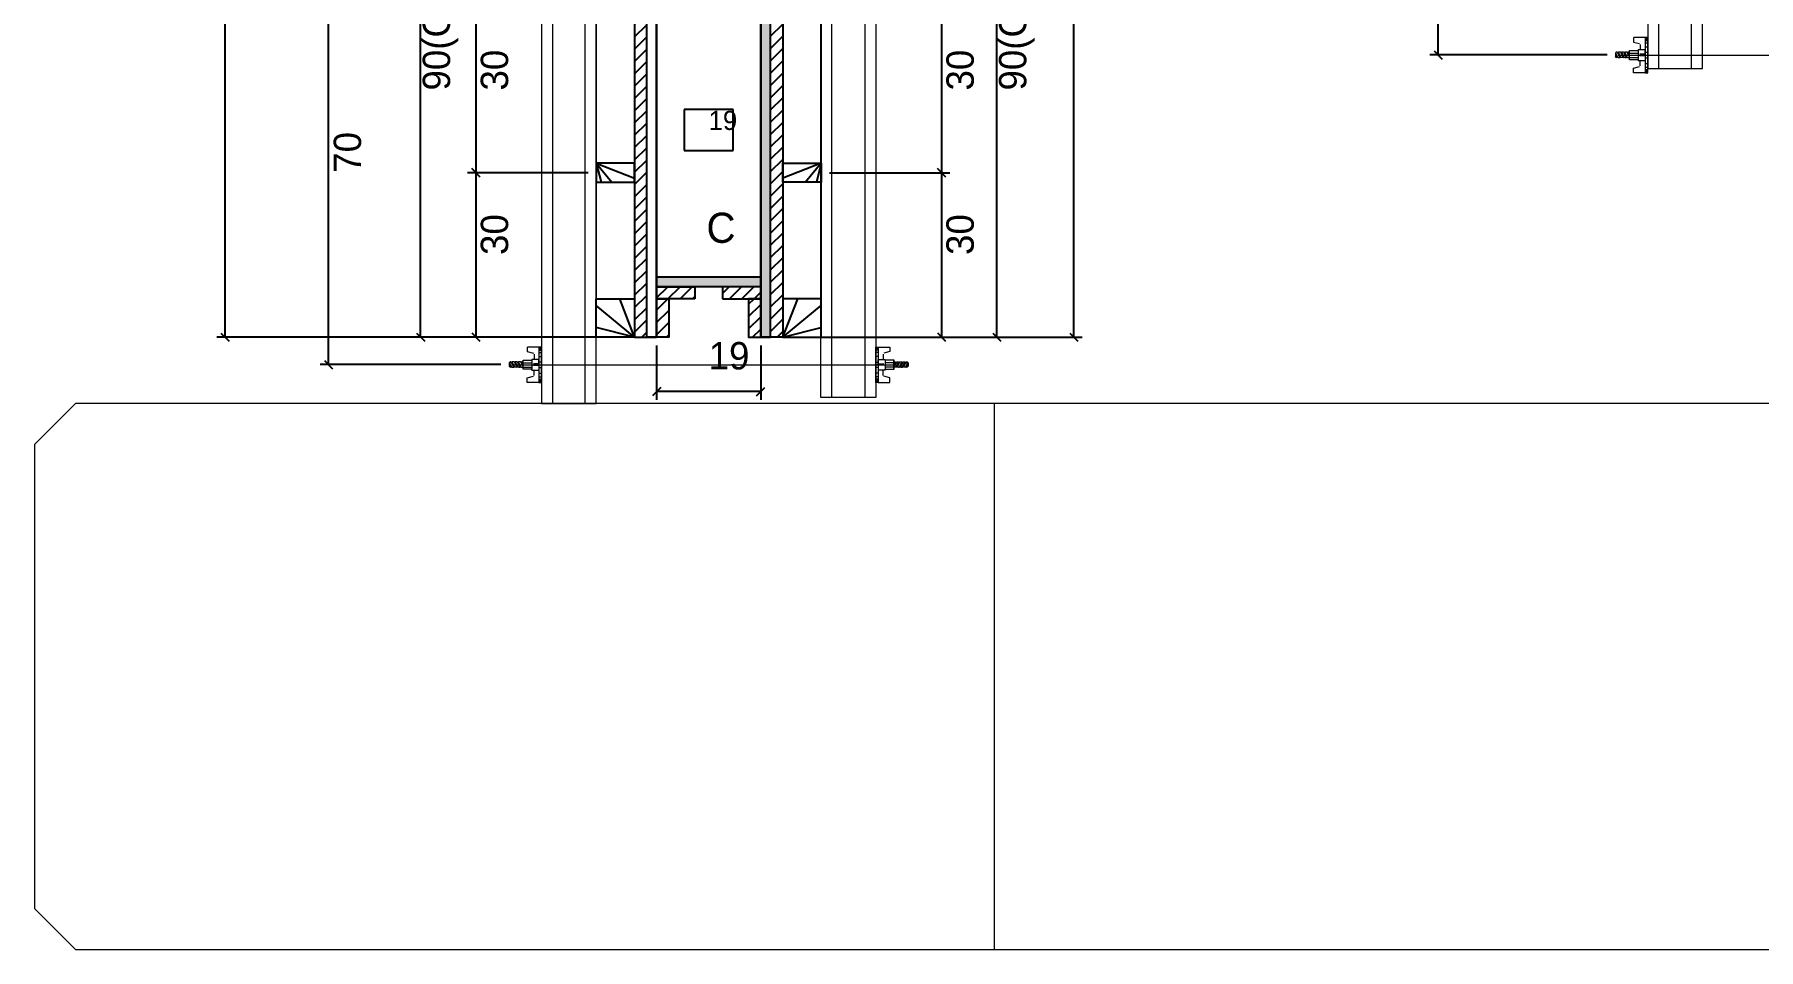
# Model space of a CAD drawing. Header units: metres. Extents: x -9504 to -3340, y 6690 to 7665.
# Drawn here: x -9504 to -8875, y 6690 to 7024 of the extents above; entities that cross this region are included whole.
import ezdxf

# ---------------------------------------------------------------- set-up
doc = ezdxf.new("R2010")
doc.units = ezdxf.units.M
for name, color, linetype in [('CHAPA', 7, 'Continuous'), ('COTA', 7, 'Continuous'), ('Hachura', 7, 'Continuous'), ('Madeira', 7, 'Continuous'), ('MEIO_PONT', 7, 'Continuous'), ('Perfil Metálico', 7, 'Continuous'), ('SARRAFO', 7, 'Continuous'), ('SARRAFO DE PRESSAO', 7, 'Continuous'), ('TEXTO_GERAL', 7, 'Continuous')]:
    doc.layers.add(name, color=color, linetype=linetype)

msp = doc.modelspace()

# ---------------------------------------------------------------- hatches: boundary and pattern name
at = {"layer": 'Hachura'}
h = msp.add_hatch(dxfattribs=at)
h.set_pattern_fill('ANSI31')
h.paths.add_polyline_path([(-9280.8, 6913.32), (-9285.25, 6913.32), (-9285.2, 7529.12), (-9280.8, 7529.12), (-9280.8, 6913.32)])
h = msp.add_hatch(color=7, dxfattribs=at)
h.dxf.hatch_style = 1
h.paths.add_polyline_path([(-9235.6, 6913.32), (-9239.2, 6913.32), (-9239.2, 7493.32), (-9235.6, 7493.32), (-9235.6, 6913.32)])
h = msp.add_hatch(dxfattribs=at)
h.set_pattern_fill('ANSI31')
h.paths.add_polyline_path([(-9235.6, 6913.32), (-9231.16, 6913.32), (-9231.2, 7485.32), (-9235.6, 7485.32), (-9235.6, 6913.32)])
h = msp.add_hatch(color=7, dxfattribs=at)
h.dxf.hatch_style = 1
h.paths.add_polyline_path([(-9277.2, 6931.72), (-9277.2, 6935.32), (-9239.2, 6935.32), (-9239.2, 6931.72), (-9277.2, 6931.72)])
h = msp.add_hatch(dxfattribs=at)
h.set_pattern_fill('ANSI31')
h.paths.add_polyline_path([(-9277.2, 6931.72), (-9277.2, 6927.32), (-9263.2, 6927.32), (-9263.2, 6931.72), (-9277.2, 6931.72)])
h = msp.add_hatch(dxfattribs=at)
h.set_pattern_fill('ANSI31')
h.paths.add_polyline_path([(-9272.8, 6927.32), (-9277.2, 6927.32), (-9277.2, 6913.32), (-9272.8, 6913.32), (-9272.8, 6927.32)])
h = msp.add_hatch(dxfattribs=at)
h.set_pattern_fill('ANSI31')
h.paths.add_polyline_path([(-9239.2, 6931.72), (-9239.2, 6927.32), (-9253.2, 6927.32), (-9253.2, 6931.72), (-9239.2, 6931.72)])
h = msp.add_hatch(dxfattribs=at)
h.set_pattern_fill('ANSI31')
h.paths.add_polyline_path([(-9243.6, 6927.32), (-9239.2, 6927.32), (-9239.2, 6913.32), (-9243.6, 6913.32), (-9243.6, 6927.32)])

# ---------------------------------------------------------------- linework, layer by layer
at = {"layer": 'CHAPA', "color": 1, "lineweight": 25}
for points in [[(-9277.2, 7531.32), (-9277.2, 6913.32), (-9280.8, 6913.32), (-9280.8, 7531.32)], [(-9239.2, 7493.32), (-9239.2, 6913.32), (-9235.6, 6913.32), (-9235.6, 7493.32)], [(-9277.2, 6931.72), (-9277.2, 6935.32), (-9239.2, 6935.32), (-9239.2, 6931.72)]]:
    msp.add_lwpolyline(points, close=True, dxfattribs=at)
at = {"layer": 'COTA', "color": 241, "lineweight": 25}
for p, q in [((-9434.83, 6913.32), (-9434.83, 7531.32)), ((-9124.85, 6913.32), (-9124.85, 7493.32)), ((-8991.77, 7016.31), (-8991.77, 7136.31)), ((-9363.42, 6913.32), (-9363.42, 7093.32)), ((-9152.97, 6913.32), (-9152.97, 7093.32)), ((-9397.05, 6903.31), (-9397.05, 7043.31)), ((-9343.23, 7033.32), (-9343.23, 6973.32)), ((-9173.17, 7033.32), (-9173.17, 6973.32)), ((-8930.05, 7016.31), (-8994.77, 7016.31)), ((-9302.26, 6973.32), (-9346.23, 6973.32)), ((-9302.26, 6973.32), (-9346.23, 6973.32)), ((-9343.23, 6973.32), (-9343.23, 6913.33)), ((-9214.13, 6973.32), (-9170.17, 6973.32)), ((-9214.13, 6973.32), (-9170.17, 6973.32)), ((-9173.17, 6973.32), (-9173.17, 6913.33)), ((-9288.28, 6913.32), (-9437.83, 6913.32)), ((-9302.26, 6913.32), (-9366.42, 6913.32)), ((-9302.28, 6913.33), (-9346.23, 6913.33)), ((-9277.2, 6910.32), (-9277.2, 6890.45)), ((-9239.2, 6910.32), (-9239.2, 6890.45)), ((-9228.13, 6913.32), (-9121.85, 6913.32)), ((-9214.13, 6913.32), (-9149.97, 6913.32)), ((-9214.12, 6913.33), (-9170.17, 6913.33)), ((-9334.08, 6903.31), (-9400.05, 6903.31)), ((-9239.2, 6893.45), (-9277.2, 6893.45))]:
    msp.add_line(p, q, dxfattribs=at)
at = {"layer": 'COTA', "color": 0, "lineweight": 25}
for p, q in [((-8993.27, 7017.81), (-8990.27, 7014.81)), ((-9344.73, 6974.82), (-9341.73, 6971.82)), ((-9341.73, 6971.82), (-9344.73, 6974.82)), ((-9174.67, 6974.82), (-9171.67, 6971.82)), ((-9171.67, 6971.82), (-9174.67, 6974.82)), ((-9436.33, 6914.82), (-9433.33, 6911.82)), ((-9364.92, 6914.82), (-9361.92, 6911.82)), ((-9344.73, 6914.83), (-9341.73, 6911.83)), ((-9174.67, 6914.83), (-9171.67, 6911.83)), ((-9154.47, 6914.82), (-9151.47, 6911.82)), ((-9126.35, 6914.82), (-9123.35, 6911.82)), ((-9398.55, 6904.81), (-9395.55, 6901.81)), ((-9275.7, 6894.95), (-9278.7, 6891.95)), ((-9240.7, 6891.95), (-9237.7, 6894.95))]:
    msp.add_line(p, q, dxfattribs=at)
at = {"layer": 'COTA', "color": 180, "lineweight": 25}
for p, q in [((-9249.2, 6996.42), (-9267.2, 6996.42)), ((-9267.2, 6996.42), (-9267.2, 6981.42)), ((-9249.2, 6981.42), (-9249.2, 6996.42)), ((-9267.2, 6981.42), (-9249.2, 6981.42))]:
    msp.add_line(p, q, dxfattribs=at)
at = {"layer": 'Hachura', "color": 0, "lineweight": 9}
for p, q in [((-8920.4, 7022.7), (-8920.4, 7021.02)), ((-8920.4, 7021.02), (-8918.19, 7020.44)), ((-8915.25, 7022.69), (-8920.38, 7022.69)), ((-8916.17, 7022.56), (-8915.24, 7022.56)), ((-8916.17, 7022.34), (-8915.24, 7022.34)), ((-8916.17, 7022.01), (-8915.24, 7022.01)), ((-8916.17, 7021.54), (-8915.24, 7021.54)), ((-8916.17, 7020.7), (-8915.24, 7020.7)), ((-8916.15, 7022.7), (-8916.15, 7009.8)), ((-8916.15, 7022.7), (-8916.15, 7017.54)), ((-8915.25, 7009.8), (-8915.25, 7022.69)), ((-8926.72, 7017.28), (-8927.05, 7016.96)), ((-8927.05, 7016.96), (-8927.05, 7015.67)), ((-8926.72, 7015.35), (-8927.05, 7015.67)), ((-8926.4, 7017.28), (-8926.73, 7017.28)), ((-8926.08, 7015.34), (-8926.73, 7016.63)), ((-8926.16, 7015.24), (-8926.73, 7016.38)), ((-8926.73, 7015.86), (-8926.39, 7015.19)), ((-8926.73, 7015.6), (-8926.6, 7015.34)), ((-8926.72, 7015.35), (-8926.72, 7017.28)), ((-8926.4, 7017.28), (-8925.44, 7015.34)), ((-8926.4, 7017.28), (-8925.44, 7015.34)), ((-8926.31, 7017.35), (-8925.23, 7015.19)), ((-8926.08, 7015.34), (-8925.44, 7015.34)), ((-8925, 7015.24), (-8926.07, 7017.38)), ((-8925.24, 7017.28), (-8925.89, 7017.28)), ((-8924.92, 7015.34), (-8925.89, 7017.28)), ((-8925.24, 7017.28), (-8924.27, 7015.34)), ((-8925.15, 7017.35), (-8924.07, 7015.19)), ((-8924.27, 7015.34), (-8924.92, 7015.34)), ((-8923.84, 7015.24), (-8924.91, 7017.38)), ((-8924.08, 7017.28), (-8924.73, 7017.28)), ((-8923.76, 7015.34), (-8924.73, 7017.28)), ((-8924.51, 7017.28), (-8924.73, 7017.28)), ((-8924.08, 7017.28), (-8923.11, 7015.34)), ((-8923.99, 7017.35), (-8922.91, 7015.19)), ((-8923.55, 7015.34), (-8923.76, 7015.34)), ((-8922.68, 7015.24), (-8923.75, 7017.38)), ((-8922.92, 7017.28), (-8923.57, 7017.28)), ((-8922.6, 7015.34), (-8923.57, 7017.28)), ((-8923.55, 7015.34), (-8923.11, 7015.34)), ((-8922.92, 7017.28), (-8921.95, 7015.34)), ((-8922.6, 7015.34), (-8921.95, 7015.34)), ((-8921.95, 7016.12), (-8922.59, 7017.38)), ((-8921.95, 7016.38), (-8922.4, 7017.28)), ((-8921.95, 7017.28), (-8922.4, 7017.28)), ((-8921.95, 7014.57), (-8921.95, 7017.92)), ((-8921.95, 7017.92), (-8918.73, 7017.92)), ((-8921.95, 7016.89), (-8918.73, 7016.89)), ((-8921.95, 7015.34), (-8918.73, 7015.34)), ((-8918.73, 7014.57), (-8921.95, 7014.57)), ((-8921.89, 7014.57), (-8921.89, 7017.92)), ((-8918.73, 7018.18), (-8918.73, 7014.31)), ((-8916.15, 7018.18), (-8918.73, 7018.18)), ((-8918.73, 7014.31), (-8918.73, 7014.57)), ((-8918.73, 7014.31), (-8918.73, 7014.57)), ((-8918.73, 7014.31), (-8916.15, 7014.31)), ((-8916.15, 7016.56), (-8918.15, 7016.56)), ((-8918.15, 7016.04), (-8916.15, 7016.04)), ((-8917.95, 7020.13), (-8917.95, 7018.18)), ((-8917.95, 7012.37), (-8917.95, 7014.32)), ((-8916.17, 7019.29), (-8915.24, 7019.29)), ((-8916.15, 7016.25), (-8916.15, 7018.18)), ((-8916.15, 7017.54), (-8916.15, 7016.89)), ((-8916.15, 7016.25), (-8915.25, 7016.25)), ((-8915.83, 7017.21), (-8916.04, 7017.21)), ((-8916.02, 7015.27), (-8915.59, 7015.27)), ((-8915.4, 7017.21), (-8915.83, 7017.21)), ((-8915.25, 7010.75), (-8915.25, 7018.57)), ((-8920.4, 7011.47), (-8918.19, 7012.06)), ((-8920.4, 7009.8), (-8920.4, 7011.47)), ((-8916.15, 7009.8), (-8920.4, 7009.8)), ((-8916.17, 7013.22), (-8915.25, 7013.22)), ((-8916.17, 7011.79), (-8915.24, 7011.79)), ((-8916.17, 7010.95), (-8915.24, 7010.95)), ((-8916.17, 7010.48), (-8915.24, 7010.48)), ((-8916.17, 7010.15), (-8915.24, 7010.15)), ((-8916.17, 7009.93), (-8915.24, 7009.93)), ((-8916.15, 7009.8), (-8915.25, 7009.8)), ((-9324.44, 6909.7), (-9324.44, 6908.02)), ((-9324.44, 6908.02), (-9322.23, 6907.44)), ((-9319.28, 6909.69), (-9324.41, 6909.69)), ((-9320.2, 6909.56), (-9319.27, 6909.56)), ((-9320.2, 6909.34), (-9319.27, 6909.34)), ((-9320.2, 6909.01), (-9319.27, 6909.01)), ((-9320.2, 6908.54), (-9319.27, 6908.54)), ((-9320.2, 6907.7), (-9319.27, 6907.7)), ((-9320.18, 6909.7), (-9320.18, 6896.8)), ((-9320.18, 6909.7), (-9320.18, 6904.54)), ((-9319.28, 6896.8), (-9319.28, 6909.69)), ((-9196.27, 6909.55), (-9197.2, 6909.55)), ((-9196.27, 6909.34), (-9197.2, 6909.34)), ((-9196.27, 6909.01), (-9197.2, 6909.01)), ((-9196.27, 6908.54), (-9197.2, 6908.54)), ((-9196.27, 6907.7), (-9197.2, 6907.7)), ((-9197.19, 6896.8), (-9197.19, 6909.69)), ((-9197.19, 6909.69), (-9192.05, 6909.69)), ((-9196.29, 6909.69), (-9196.29, 6896.8)), ((-9196.29, 6909.69), (-9196.29, 6904.53)), ((-9192.03, 6908.02), (-9194.24, 6907.44)), ((-9192.03, 6909.69), (-9192.03, 6908.02)), ((-9330.75, 6904.28), (-9331.08, 6903.96)), ((-9331.08, 6903.96), (-9331.08, 6902.67)), ((-9330.75, 6902.35), (-9331.08, 6902.67)), ((-9330.43, 6904.28), (-9330.76, 6904.28)), ((-9330.11, 6902.34), (-9330.76, 6903.63)), ((-9330.19, 6902.24), (-9330.76, 6903.38)), ((-9330.76, 6902.86), (-9330.42, 6902.19)), ((-9330.76, 6902.6), (-9330.63, 6902.34)), ((-9330.75, 6902.35), (-9330.75, 6904.28)), ((-9330.43, 6904.28), (-9329.47, 6902.34)), ((-9330.43, 6904.28), (-9329.47, 6902.34)), ((-9330.34, 6904.35), (-9329.26, 6902.19)), ((-9330.11, 6902.34), (-9329.47, 6902.34)), ((-9329.03, 6902.24), (-9330.1, 6904.38)), ((-9329.27, 6904.28), (-9329.92, 6904.28)), ((-9328.95, 6902.34), (-9329.92, 6904.28)), ((-9329.27, 6904.28), (-9328.31, 6902.34)), ((-9329.18, 6904.35), (-9328.1, 6902.19)), ((-9328.31, 6902.34), (-9328.95, 6902.34)), ((-9327.87, 6902.24), (-9328.94, 6904.38)), ((-9328.11, 6904.28), (-9328.76, 6904.28)), ((-9327.79, 6902.34), (-9328.76, 6904.28)), ((-9328.54, 6904.28), (-9328.76, 6904.28)), ((-9328.11, 6904.28), (-9327.14, 6902.34)), ((-9328.02, 6904.35), (-9326.94, 6902.19)), ((-9327.58, 6902.34), (-9327.79, 6902.34)), ((-9326.71, 6902.24), (-9327.78, 6904.38)), ((-9326.95, 6904.28), (-9327.6, 6904.28)), ((-9326.63, 6902.34), (-9327.6, 6904.28)), ((-9327.58, 6902.34), (-9327.14, 6902.34)), ((-9326.95, 6904.28), (-9325.98, 6902.34)), ((-9326.63, 6902.34), (-9325.98, 6902.34)), ((-9325.98, 6903.12), (-9326.62, 6904.38)), ((-9325.98, 6903.38), (-9326.43, 6904.28)), ((-9325.98, 6904.28), (-9326.43, 6904.28)), ((-9325.98, 6901.57), (-9325.98, 6904.92)), ((-9325.98, 6904.92), (-9322.76, 6904.92)), ((-9325.98, 6903.89), (-9322.76, 6903.89)), ((-9325.98, 6902.34), (-9322.76, 6902.34)), ((-9322.76, 6901.57), (-9325.98, 6901.57)), ((-9325.92, 6901.57), (-9325.92, 6904.92)), ((-9322.76, 6905.18), (-9322.76, 6901.31)), ((-9320.18, 6905.18), (-9322.76, 6905.18)), ((-9322.76, 6901.31), (-9322.76, 6901.57)), ((-9322.76, 6901.31), (-9322.76, 6901.57)), ((-9322.76, 6901.31), (-9320.18, 6901.31)), ((-9320.18, 6903.56), (-9322.18, 6903.56)), ((-9322.18, 6903.04), (-9320.18, 6903.04)), ((-9321.98, 6907.13), (-9321.98, 6905.18)), ((-9321.98, 6899.37), (-9321.98, 6901.32)), ((-9320.2, 6906.29), (-9319.27, 6906.29)), ((-9320.18, 6903.25), (-9320.18, 6905.18)), ((-9320.18, 6904.54), (-9320.18, 6903.89)), ((-9320.18, 6903.25), (-9319.28, 6903.25)), ((-9319.86, 6904.21), (-9320.07, 6904.21)), ((-9320.05, 6902.27), (-9319.62, 6902.27)), ((-9319.43, 6904.21), (-9319.86, 6904.21)), ((-9319.28, 6897.75), (-9319.28, 6905.57)), ((-9196.27, 6906.28), (-9197.2, 6906.28)), ((-9197.19, 6897.75), (-9197.19, 6905.56)), ((-9196.29, 6903.25), (-9197.19, 6903.25)), ((-9197.04, 6904.2), (-9196.61, 6904.2)), ((-9196.41, 6902.27), (-9196.85, 6902.27)), ((-9196.61, 6904.2), (-9196.4, 6904.2)), ((-9196.29, 6903.25), (-9196.29, 6905.18)), ((-9196.29, 6905.18), (-9193.71, 6905.18)), ((-9196.29, 6904.53), (-9196.29, 6903.89)), ((-9196.29, 6903.56), (-9194.29, 6903.56)), ((-9194.29, 6903.04), (-9196.29, 6903.04)), ((-9193.71, 6901.31), (-9196.29, 6901.31)), ((-9194.48, 6907.12), (-9194.48, 6905.18)), ((-9194.48, 6899.37), (-9194.48, 6901.31)), ((-9193.71, 6905.18), (-9193.71, 6901.31)), ((-9190.48, 6904.92), (-9193.71, 6904.92)), ((-9190.48, 6903.89), (-9193.71, 6903.89)), ((-9190.48, 6902.34), (-9193.71, 6902.34)), ((-9193.71, 6901.57), (-9190.48, 6901.57)), ((-9193.71, 6901.31), (-9193.71, 6901.57)), ((-9193.71, 6901.31), (-9193.71, 6901.57)), ((-9190.55, 6901.57), (-9190.55, 6904.92)), ((-9190.48, 6901.57), (-9190.48, 6904.92)), ((-9190.48, 6903.12), (-9189.85, 6904.38)), ((-9189.52, 6904.28), (-9190.48, 6902.34)), ((-9190.48, 6903.37), (-9190.03, 6904.28)), ((-9190.48, 6904.28), (-9190.03, 6904.28)), ((-9189.84, 6902.34), (-9190.48, 6902.34)), ((-9189.84, 6902.34), (-9188.87, 6904.28)), ((-9189.76, 6902.24), (-9188.69, 6904.38)), ((-9188.45, 6904.35), (-9189.53, 6902.18)), ((-9189.52, 6904.28), (-9188.87, 6904.28)), ((-9188.36, 6904.28), (-9189.32, 6902.34)), ((-9188.89, 6902.34), (-9189.32, 6902.34)), ((-9188.89, 6902.34), (-9188.68, 6902.34)), ((-9188.68, 6902.34), (-9187.71, 6904.28)), ((-9188.6, 6902.24), (-9187.53, 6904.38)), ((-9187.29, 6904.35), (-9188.37, 6902.18)), ((-9188.36, 6904.28), (-9187.71, 6904.28)), ((-9187.2, 6904.28), (-9188.16, 6902.34)), ((-9188.16, 6902.34), (-9187.52, 6902.34)), ((-9187.92, 6904.28), (-9187.71, 6904.28)), ((-9187.52, 6902.34), (-9186.55, 6904.28)), ((-9187.44, 6902.24), (-9186.37, 6904.38)), ((-9186.13, 6904.35), (-9187.21, 6902.18)), ((-9187.2, 6904.28), (-9186.55, 6904.28)), ((-9186.03, 6904.28), (-9187, 6902.34)), ((-9186.03, 6904.28), (-9187, 6902.34)), ((-9186.36, 6902.34), (-9187, 6902.34)), ((-9186.36, 6902.34), (-9185.71, 6903.63)), ((-9186.28, 6902.24), (-9185.71, 6903.37)), ((-9185.71, 6902.86), (-9186.05, 6902.18)), ((-9186.03, 6904.28), (-9185.71, 6904.28)), ((-9185.71, 6902.6), (-9185.84, 6902.34)), ((-9185.71, 6904.28), (-9185.39, 6903.96)), ((-9185.71, 6902.34), (-9185.71, 6904.28)), ((-9185.71, 6902.34), (-9185.39, 6902.67)), ((-9185.39, 6903.96), (-9185.39, 6902.67)), ((-9324.44, 6898.47), (-9322.23, 6899.06)), ((-9324.44, 6896.8), (-9324.44, 6898.47)), ((-9320.18, 6896.8), (-9324.44, 6896.8)), ((-9320.2, 6900.22), (-9319.28, 6900.22)), ((-9320.2, 6898.79), (-9319.27, 6898.79)), ((-9320.2, 6897.95), (-9319.27, 6897.95)), ((-9320.2, 6897.48), (-9319.27, 6897.48)), ((-9320.2, 6897.15), (-9319.27, 6897.15)), ((-9320.2, 6896.93), (-9319.27, 6896.93)), ((-9320.18, 6896.8), (-9319.28, 6896.8)), ((-9196.27, 6898.79), (-9197.2, 6898.79)), ((-9196.27, 6897.94), (-9197.2, 6897.94)), ((-9196.27, 6897.48), (-9197.2, 6897.48)), ((-9196.27, 6897.14), (-9197.2, 6897.14)), ((-9196.27, 6896.93), (-9197.2, 6896.93)), ((-9196.27, 6900.22), (-9197.19, 6900.22)), ((-9196.29, 6896.8), (-9197.19, 6896.8)), ((-9196.29, 6896.8), (-9192.03, 6896.8)), ((-9192.03, 6898.47), (-9194.24, 6899.05)), ((-9192.03, 6896.8), (-9192.03, 6898.47))]:
    msp.add_line(p, q, dxfattribs=at)
at = {"layer": 'Hachura', "color": 251, "lineweight": 9}
for p, q in [((-8926.05, 7016.25), (-8792.19, 7016.25)), ((-9330.08, 6903.25), (-9190.19, 6903.25))]:
    msp.add_line(p, q, dxfattribs=at)
at = {"layer": 'Madeira', "color": 126, "lineweight": 18}
for points in [[(-9285.26, 7093.32), (-9299.26, 7093.32), (-9299.26, 6913.32), (-9285.26, 6913.32)], [(-9231.13, 7093.32), (-9217.13, 7093.32), (-9217.13, 6913.32), (-9231.13, 6913.32)]]:
    msp.add_lwpolyline(points, close=True, dxfattribs=at)
at = {"layer": 'MEIO_PONT', "color": 93, "lineweight": 25}
for p, q in [((-9299.26, 6976.82), (-9293.51, 6969.82)), ((-9299.26, 6976.82), (-9297.52, 6969.82)), ((-9299.26, 6976.82), (-9285.26, 6971.39)), ((-9217.13, 6976.82), (-9231.13, 6971.39)), ((-9217.13, 6976.82), (-9222.89, 6969.82)), ((-9217.13, 6976.82), (-9218.87, 6969.82)), ((-9285.26, 6913.32), (-9290.69, 6927.32)), ((-9231.13, 6913.32), (-9225.7, 6927.32)), ((-9285.26, 6913.32), (-9299.26, 6924.83)), ((-9231.13, 6913.32), (-9217.13, 6924.83)), ((-9285.26, 6913.32), (-9299.26, 6916.8)), ((-9231.13, 6913.32), (-9217.13, 6916.8))]:
    msp.add_line(p, q, dxfattribs=at)
for points in [[(-9299.26, 6976.82), (-9299.26, 6969.82), (-9285.26, 6969.82), (-9285.26, 6976.82)], [(-9217.13, 6976.82), (-9217.13, 6969.82), (-9231.13, 6969.82), (-9231.13, 6976.82)], [(-9285.26, 6913.32), (-9299.26, 6913.32), (-9299.26, 6927.32), (-9285.26, 6927.32)], [(-9231.13, 6913.32), (-9217.13, 6913.32), (-9217.13, 6927.32), (-9231.13, 6927.32)]]:
    msp.add_lwpolyline(points, close=True, dxfattribs=at)
at = {"layer": 'Perfil Metálico', "color": 224, "lineweight": 18}
for points in [[(-9319.28, 6889.1), (-9299.28, 6889.1), (-9299.28, 7559.13), (-9319.28, 7559.13)], [(-9303.28, 7559.13), (-9315.28, 7559.13), (-9315.28, 6889.1), (-9303.28, 6889.1)], [(-9197.19, 6891.3), (-9217.19, 6891.3), (-9217.19, 7485.32), (-9197.19, 7485.32)], [(-9213.19, 7485.32), (-9201.19, 7485.32), (-9201.19, 6891.3), (-9213.19, 6891.3)], [(-8915.25, 7011.3), (-8895.25, 7011.3), (-8895.25, 7485.32), (-8915.25, 7485.32)], [(-8899.25, 7485.32), (-8911.25, 7485.32), (-8911.25, 7011.3), (-8899.25, 7011.3)]]:
    msp.add_lwpolyline(points, close=True, dxfattribs=at)
at = {"layer": 'SARRAFO', "color": 251, "lineweight": 25}
for p, q in [((-9285.2, 7529.12), (-9285.25, 6913.32)), ((-9231.2, 7485.32), (-9231.16, 6913.32))]:
    msp.add_line(p, q, dxfattribs=at)
for points in [[(-9285.25, 6913.32), (-9277.2, 6913.32), (-9277.2, 7531.32), (-9285.2, 7531.32)], [(-9231.16, 6913.32), (-9239.2, 6913.32), (-9239.2, 7479.23), (-9231.2, 7479.23)]]:
    msp.add_lwpolyline(points, dxfattribs=at)
for points in [[(-9263.2, 6927.32), (-9277.2, 6927.32), (-9277.2, 6931.72), (-9263.2, 6931.72)], [(-9277.2, 6913.32), (-9277.2, 6927.32), (-9272.8, 6927.32), (-9272.8, 6913.32)], [(-9253.2, 6927.32), (-9239.2, 6927.32), (-9239.2, 6931.72), (-9253.2, 6931.72)], [(-9239.2, 6913.32), (-9239.2, 6927.32), (-9243.6, 6927.32), (-9243.6, 6913.32)]]:
    msp.add_lwpolyline(points, close=True, dxfattribs=at)
at = {"layer": 'SARRAFO DE PRESSAO', "color": 30, "lineweight": 9}
msp.add_line((-9153.85, 6689.85), (-9153.85, 6889.09), dxfattribs=at)
msp.add_lwpolyline([(-8134.43, 6689.85), (-8134.43, 6874.09), (-8149.43, 6889.09), (-9489.43, 6889.09), (-9504.43, 6874.09), (-9504.43, 6704.85), (-9489.43, 6689.85), (-8134.43, 6689.85)], dxfattribs=at)

# ---------------------------------------------------------------- texts
at = {"layer": 'COTA', "color": 241, "lineweight": 25}
for s, p in [('90(GRADE)', (-9352.64, 7003.32)), ('90(GRADE)', (-9142.19, 7003.32)), ('30', (-9331.44, 7003.32)), ('30', (-9161.39, 7003.32)), ('70', (-9385.15, 6973.31)), ('30', (-9331.44, 6943.32)), ('30', (-9161.39, 6943.32))]:
    msp.add_text(s, height=10, rotation=90, dxfattribs=at).set_placement(p)
at = {"layer": 'COTA', "color": 1, "lineweight": 25}
msp.add_text('19', height=7, dxfattribs=at).set_placement((-9258.2, 6988.92))
at = {"layer": 'COTA', "color": 241, "lineweight": 25}
msp.add_text('19', height=10, dxfattribs=at).set_placement((-9258.2, 6901.53))
at = {"layer": 'TEXTO_GERAL', "color": 7, "lineweight": 25}
msp.add_text('C', height=11, dxfattribs=at).set_placement((-9259.01, 6947.73))

doc.saveas('drawing.dxf')
